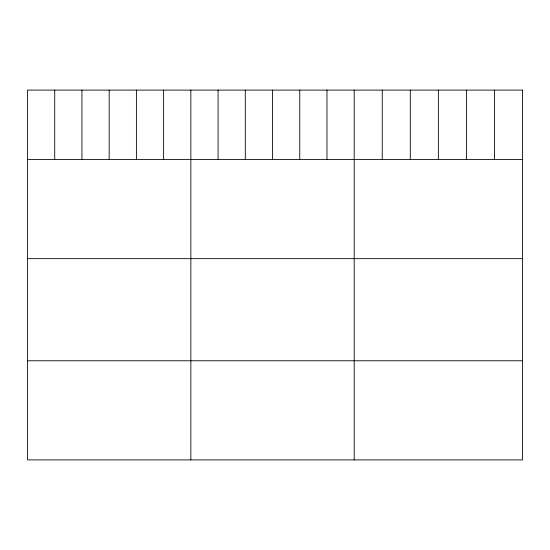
<?xml version="1.0" encoding="UTF-8"?>
<svg xmlns="http://www.w3.org/2000/svg" width="550" height="550" viewBox="0 0 550 550"><rect width="100%" height="100%" fill="white"/><g stroke="black" fill="none" stroke-linecap="round" stroke-linejoin="round"><path stroke-width="0.82" d="M27.5 159.528L522.5 159.528M27.5 258.651L522.5 258.651M27.5 360.779L522.5 360.779M494.45 90.097L494.45 159.528M466.4 90.097L466.4 159.528M438.35 90.097L438.35 159.528M410.3 90.097L410.3 159.528M382.25 90.097L382.25 159.528M354.2 90.097L354.2 459.903M326.975 90.097L326.975 159.528M299.75 90.097L299.75 159.528M272.525 90.097L272.525 159.528M245.3 90.097L245.3 159.528M218.075 90.097L218.075 159.528M190.85 90.097L190.85 459.903M163.625 90.097L163.625 159.528M136.4 90.097L136.4 159.528M109.175 90.097L109.175 159.528M81.95 90.097L81.95 159.528M54.725 90.097L54.725 159.528M522.5 90.097L27.5 90.097L27.5 459.903L522.5 459.903L522.5 90.097"/></g></svg>
